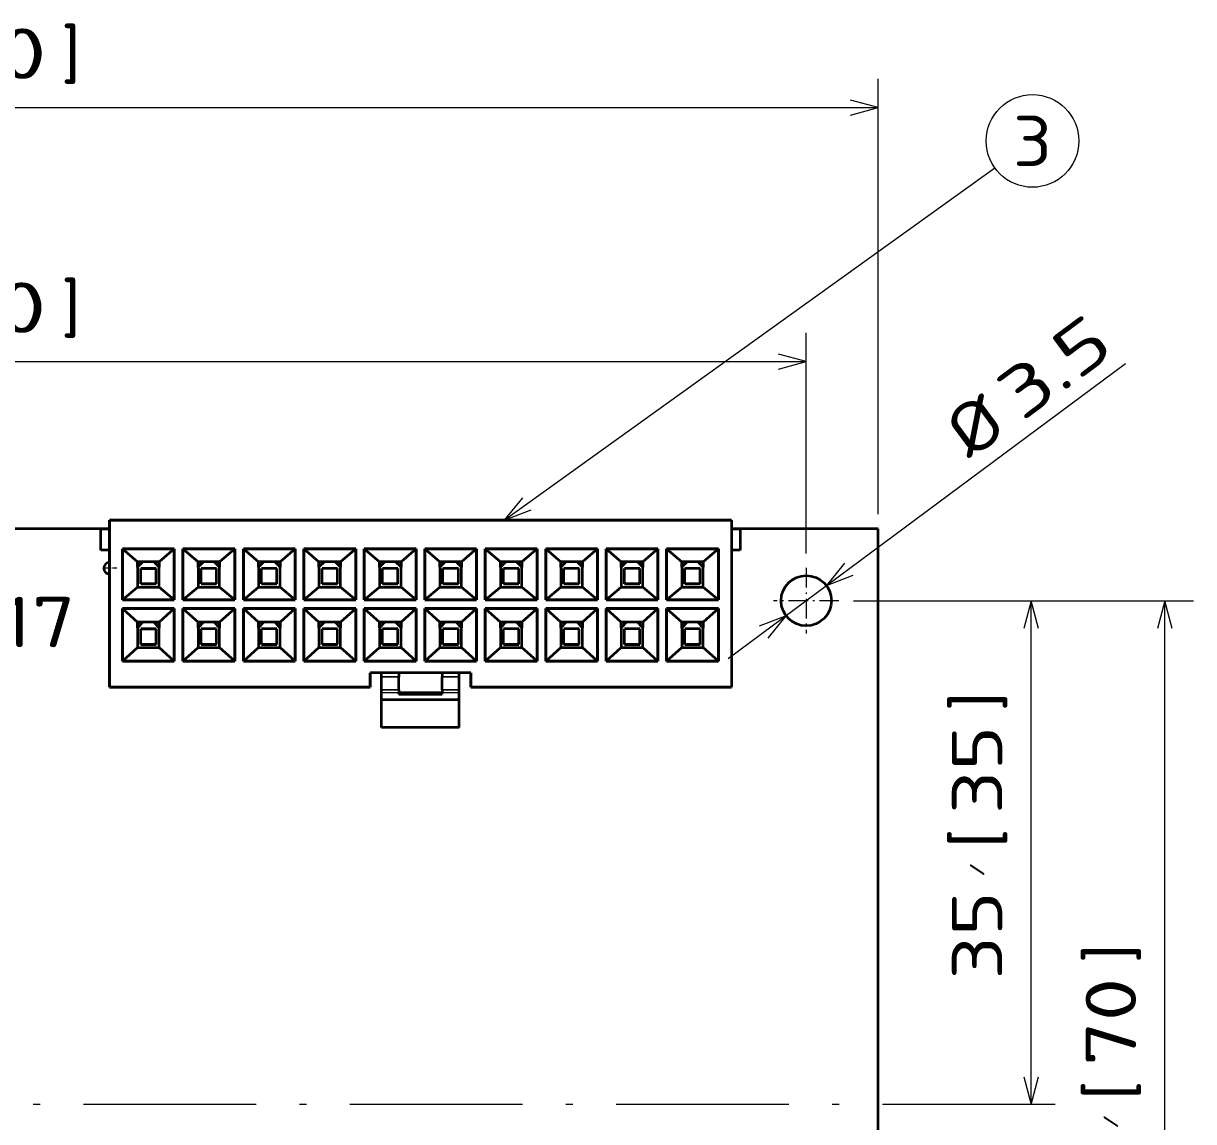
# Model space of a CAD drawing. Extents: x 23 to 417, y 3 to 294.
# Drawn here: x 220.9 to 302.2, y 147 to 223.3 of the extents above; entities that cross this region are included whole.
import ezdxf
from ezdxf.enums import TextEntityAlignment as Align

# ---------------------------------------------------------------- set-up
doc = ezdxf.new("R2010")
doc.units = 0
doc.linetypes.add('DASHDOT', pattern=[18.5, 12, -3, 0.5, -3])
doc.layers.get('0').update_dxf_attribs({"lineweight": 13})
doc.styles.get("Standard").update_dxf_attribs({"font": 'isocp.shx'})
doc.dimstyles.get("Standard").update_dxf_attribs({"dimtxt": 2.5, "dimasz": 2.5, "dimexe": 1.25, "dimexo": 0.625, "dimtad": 1, "dimtxsty": 'Standard', "dimcen": 2.5, "dimadec": 0, "dimazin": 0, "dimtfac": 1, "dimtmove": 0, "dimatfit": 0, "dimfxl": 0, "dimarcsym": 0})

# ---------------------------------------------------------------- blocks, each defined once
blk = doc.blocks.new('*D73')
at = {"color": 7, "lineweight": 13, "ltscale": 0.383256, "transparency": 16777216}
for p, q in [((145.245, 186.475), (145.245, 201.805)), ((275.245, 186.475), (275.245, 201.805))]:
    blk.add_line(p, q, dxfattribs=at)
at = {"color": 7, "lineweight": 13, "transparency": 16777216}
blk.add_line((145.245, 199.805), (275.245, 199.805), dxfattribs=at)
for points in [[(147.177, 200.323), (145.245, 199.805), (147.177, 199.288)], [(273.313, 199.288), (275.245, 199.805), (273.313, 200.323)]]:
    blk.add_lwpolyline(points, dxfattribs=at)
for s, height, width, p, p2 in [('130', 3.5, 1.559774, (198.008, 201.805), (207.566, 201.805)), ('[', 3.5, 1.552523, (210.566, 201.805), (211.924, 201.805)), ('130', 3.5, 1.559774, (212.924, 201.805), (222.482, 201.805)), (']', 3.5, 1.552525, (223.482, 201.805), (224.841, 201.805)), ('/', 1, 1.818182, (208.566, 203.055), (209.566, 203.055))]:
    blk.add_text(s, height=height, dxfattribs=dict(at, width=width)).set_placement(p, p2, align=Align.FIT)
blk = doc.blocks.new('*D74')
at = {"color": 7, "lineweight": 13, "transparency": 16777216}
for p, q in [((140.245, 189.2), (140.245, 219.445)), ((280.245, 189.2), (280.245, 219.445)), ((140.245, 217.445), (280.245, 217.445))]:
    blk.add_line(p, q, dxfattribs=at)
for points in [[(142.177, 217.963), (140.245, 217.445), (142.177, 216.928)], [(278.313, 216.928), (280.245, 217.445), (278.313, 217.963)]]:
    blk.add_lwpolyline(points, dxfattribs=at)
for s, height, width, p, p2 in [('140', 3.5, 1.475497, (198.008, 219.445), (207.566, 219.445)), ('[', 3.5, 1.552523, (210.566, 219.445), (211.924, 219.445)), ('140', 3.5, 1.475497, (212.924, 219.445), (222.482, 219.445)), (']', 3.5, 1.552525, (223.482, 219.445), (224.841, 219.445)), ('/', 1, 1.818182, (208.566, 220.695), (209.566, 220.695))]:
    blk.add_text(s, height=height, dxfattribs=dict(at, width=width)).set_placement(p, p2, align=Align.FIT)
blk = doc.blocks.new('*D76')
at = {"color": 7, "lineweight": 13, "transparency": 16777216}
for p, q in [((278.52, 183.2), (302.153, 183.2)), ((300.153, 113.2), (300.153, 183.2)), ((278.52, 113.2), (302.153, 113.2))]:
    blk.add_line(p, q, dxfattribs=at)
for points in [[(300.67, 181.268), (300.153, 183.2), (299.635, 181.268)], [(299.635, 115.132), (300.153, 113.2), (300.67, 115.132)]]:
    blk.add_lwpolyline(points, dxfattribs=at)
for s, height, width, p, p2 in [(']', 3.5, 1.552525, (298.153, 158.018), (298.153, 159.376)), ('70', 3.5, 1.402228, (298.153, 150.879), (298.153, 157.018)), ('[', 3.5, 1.552525, (298.153, 148.521), (298.153, 149.879)), ('/', 1, 1.818182, (296.903, 146.521), (296.903, 147.521)), ('70', 3.5, 1.402228, (298.153, 139.382), (298.153, 145.521))]:
    blk.add_text(s, height=height, rotation=90, dxfattribs=dict(at, width=width)).set_placement(p, p2, align=Align.FIT)
blk = doc.blocks.new('*D79')
at = {"color": 7, "lineweight": 13, "ltscale": 0.358662, "transparency": 16777216}
blk.add_line((278.52, 183.2), (292.866, 183.2), dxfattribs=at)
at = {"color": 7, "lineweight": 13, "transparency": 16777216}
blk.add_line((290.866, 148.2), (290.866, 183.2), dxfattribs=at)
for points in [[(291.384, 181.268), (290.866, 183.2), (290.349, 181.268)], [(290.349, 150.132), (290.866, 148.2), (291.384, 150.132)]]:
    blk.add_lwpolyline(points, dxfattribs=at)
for s, height, width, p, p2 in [(']', 3.5, 1.552525, (288.866, 175.518), (288.866, 176.876)), ('35', 3.5, 1.358107, (288.866, 168.379), (288.866, 174.518)), ('[', 3.5, 1.552525, (288.866, 166.021), (288.866, 167.379)), ('/', 1, 1.818182, (287.616, 164.021), (287.616, 165.021)), ('35', 3.5, 1.358107, (288.866, 156.882), (288.866, 163.021))]:
    blk.add_text(s, height=height, rotation=90, dxfattribs=dict(at, width=width)).set_placement(p, p2, align=Align.FIT)
blk = doc.blocks.new('*D83')
at = {"color": 7, "lineweight": 13, "transparency": 16777216}
blk.add_line((269.827, 179.174), (297.417, 199.678), dxfattribs=at)
for points in [[(277.891, 185.812), (276.65, 184.244), (278.509, 184.981)], [(272.599, 180.588), (273.84, 182.156), (271.981, 181.419)]]:
    blk.add_lwpolyline(points, dxfattribs=at)
for s, rotation, width, p, p2 in [('3.5', 36.61983, 1.471652, (290.241, 195.591), (296.82, 200.481)), ('%%c', 36.61971, 1.333333, (286.629, 192.907), (289.438, 194.995))]:
    blk.add_text(s, height=3.5, rotation=rotation, dxfattribs=dict(at, width=width)).set_placement(p, p2, align=Align.FIT)
blk = doc.blocks.new('BLOCK77')
at = {"color": 7, "linetype": 'DASHDOT', "lineweight": 13, "ltscale": 0.11375}
for p, q in [((77.5, 77.128), (77.5, 72.578)), ((79.775, 74.853), (75.225, 74.853))]:
    blk.add_line(p, q, dxfattribs=at)
blk = doc.blocks.new('BLOCK78')
at = {"color": 7, "linetype": 'DASHDOT', "lineweight": 13, "ltscale": 0.026}
for p, q in [((29.1, 77.623), (29.1, 76.583)), ((29.62, 77.103), (28.58, 77.103))]:
    blk.add_line(p, q, dxfattribs=at)
blk = doc.blocks.new('BLOCK82')
at = {"color": 7, "lineweight": 13}
blk.add_line((56.516, 80.453), (90.603, 104.909), dxfattribs=at)
blk.add_lwpolyline([(57.784, 82), (56.516, 80.453), (58.388, 81.159)], dxfattribs=at)
blk.add_circle((93.216, 106.784), 3.216, dxfattribs=at)
blk.add_text('3', height=3.5, dxfattribs=at).set_placement((91.856, 105.034), (94.576, 105.034), align=Align.FIT)
blk = doc.blocks.new('BLOCK86')
at = {"color": 7, "lineweight": 35}
for p, q in [((29.1, 79.853), (-57.5, 79.853)), ((29.1, 80.453), (72.3, 80.453)), ((72.3, 80.453), (29.1, 80.453)), ((82.5, -0.147), (82.5, 79.853))]:
    blk.add_line(p, q, dxfattribs=at)
at = {"color": 7, "lineweight": 35, "ltscale": 0.015}
for p, q in [((28.5, 79.853), (29.1, 79.853)), ((28.5, 79.853), (29.1, 79.853)), ((72.3, 79.853), (72.9, 79.853)), ((72.3, 79.853), (72.9, 79.853)), ((29.1, 78.353), (28.5, 78.353)), ((29.1, 78.353), (28.5, 78.353)), ((72.9, 78.353), (72.3, 78.353)), ((72.9, 78.353), (72.3, 78.353))]:
    blk.add_line(p, q, dxfattribs=at)
at = {"color": 7, "lineweight": 35, "ltscale": 0.0375}
for p, q in [((28.5, 78.353), (28.5, 79.853)), ((28.5, 78.353), (28.5, 79.853)), ((72.9, 79.853), (72.9, 78.353)), ((72.9, 79.853), (72.9, 78.353)), ((31.05, 75.803), (32.55, 75.803)), ((31.05, 75.803), (32.55, 75.803)), ((35.25, 75.803), (36.75, 75.803)), ((35.25, 75.803), (36.75, 75.803)), ((39.45, 75.803), (40.95, 75.803)), ((39.45, 75.803), (40.95, 75.803)), ((43.65, 75.803), (45.15, 75.803)), ((43.65, 75.803), (45.15, 75.803)), ((47.85, 75.803), (49.35, 75.803)), ((47.85, 75.803), (49.35, 75.803)), ((52.05, 75.803), (53.55, 75.803)), ((52.05, 75.803), (53.55, 75.803)), ((56.25, 75.803), (57.75, 75.803)), ((56.25, 75.803), (57.75, 75.803)), ((60.45, 75.803), (61.95, 75.803)), ((60.45, 75.803), (61.95, 75.803)), ((64.65, 75.803), (66.15, 75.803)), ((64.65, 75.803), (66.15, 75.803)), ((68.85, 75.803), (70.35, 75.803)), ((68.85, 75.803), (70.35, 75.803)), ((31.05, 71.603), (32.55, 71.603)), ((31.05, 71.603), (32.55, 71.603)), ((35.25, 71.603), (36.75, 71.603)), ((35.25, 71.603), (36.75, 71.603)), ((39.45, 71.603), (40.95, 71.603)), ((39.45, 71.603), (40.95, 71.603)), ((43.65, 71.603), (45.15, 71.603)), ((43.65, 71.603), (45.15, 71.603)), ((47.85, 71.603), (49.35, 71.603)), ((47.85, 71.603), (49.35, 71.603)), ((52.05, 71.603), (53.55, 71.603)), ((52.05, 71.603), (53.55, 71.603)), ((56.25, 71.603), (57.75, 71.603)), ((56.25, 71.603), (57.75, 71.603)), ((60.45, 71.603), (61.95, 71.603)), ((60.45, 71.603), (61.95, 71.603)), ((64.65, 71.603), (66.15, 71.603)), ((64.65, 71.603), (66.15, 71.603)), ((68.85, 71.603), (70.35, 71.603)), ((68.85, 71.603), (70.35, 71.603))]:
    blk.add_line(p, q, dxfattribs=at)
at = {"color": 7, "lineweight": 35, "ltscale": 0.29}
for p, q in [((29.1, 80.453), (29.1, 68.853)), ((29.1, 68.853), (29.1, 80.453)), ((72.3, 80.453), (72.3, 68.853)), ((72.3, 80.453), (72.3, 68.853))]:
    blk.add_line(p, q, dxfattribs=at)
at = {"color": 7, "lineweight": 35, "ltscale": 0.255}
blk.add_line((82.5, 79.853), (72.3, 79.853), dxfattribs=at)
at = {"color": 7, "lineweight": 35, "ltscale": 0.04875}
for p, q in [((29.1, 77.503), (29.1, 79.453)), ((29.1, 79.453), (29.1, 77.503))]:
    blk.add_line(p, q, dxfattribs=at)
at = {"color": 7, "lineweight": 35, "ltscale": 0.08875}
for p, q in [((30, 78.453), (30, 74.903)), ((30, 74.903), (30, 78.453)), ((33.6, 74.903), (33.6, 78.453)), ((33.6, 78.453), (33.6, 74.903)), ((34.2, 78.453), (34.2, 74.903)), ((34.2, 74.903), (34.2, 78.453)), ((37.8, 74.903), (37.8, 78.453)), ((37.8, 78.453), (37.8, 74.903)), ((38.4, 78.453), (38.4, 74.903)), ((38.4, 74.903), (38.4, 78.453)), ((42, 74.903), (42, 78.453)), ((42, 78.453), (42, 74.903)), ((42.6, 78.453), (42.6, 74.903)), ((42.6, 74.903), (42.6, 78.453)), ((46.2, 74.903), (46.2, 78.453)), ((46.2, 78.453), (46.2, 74.903)), ((46.8, 78.453), (46.8, 74.903)), ((46.8, 74.903), (46.8, 78.453)), ((50.4, 74.903), (50.4, 78.453)), ((50.4, 78.453), (50.4, 74.903)), ((51, 78.453), (51, 74.903)), ((51, 74.903), (51, 78.453)), ((54.6, 74.903), (54.6, 78.453)), ((54.6, 78.453), (54.6, 74.903)), ((55.2, 78.453), (55.2, 74.903)), ((55.2, 74.903), (55.2, 78.453)), ((58.8, 74.903), (58.8, 78.453)), ((58.8, 78.453), (58.8, 74.903)), ((59.4, 78.453), (59.4, 74.903)), ((59.4, 74.903), (59.4, 78.453)), ((63, 74.903), (63, 78.453)), ((63, 78.453), (63, 74.903)), ((63.6, 78.453), (63.6, 74.903)), ((63.6, 74.903), (63.6, 78.453)), ((67.2, 74.903), (67.2, 78.453)), ((67.2, 78.453), (67.2, 74.903)), ((67.8, 78.453), (67.8, 74.903)), ((67.8, 74.903), (67.8, 78.453)), ((71.4, 74.903), (71.4, 78.453)), ((71.4, 78.453), (71.4, 74.903))]:
    blk.add_line(p, q, dxfattribs=at)
at = {"color": 7, "lineweight": 35, "ltscale": 0.09}
for p, q in [((33.6, 78.453), (30, 78.453)), ((30, 78.453), (33.6, 78.453)), ((37.8, 78.453), (34.2, 78.453)), ((34.2, 78.453), (37.8, 78.453)), ((42, 78.453), (38.4, 78.453)), ((38.4, 78.453), (42, 78.453)), ((46.2, 78.453), (42.6, 78.453)), ((42.6, 78.453), (46.2, 78.453)), ((50.4, 78.453), (46.8, 78.453)), ((46.8, 78.453), (50.4, 78.453)), ((54.6, 78.453), (51, 78.453)), ((51, 78.453), (54.6, 78.453)), ((58.8, 78.453), (55.2, 78.453)), ((55.2, 78.453), (58.8, 78.453)), ((63, 78.453), (59.4, 78.453)), ((59.4, 78.453), (63, 78.453)), ((67.2, 78.453), (63.6, 78.453)), ((63.6, 78.453), (67.2, 78.453)), ((71.4, 78.453), (67.8, 78.453)), ((67.8, 78.453), (71.4, 78.453)), ((30, 74.903), (33.6, 74.903)), ((33.6, 74.903), (30, 74.903)), ((34.2, 74.903), (37.8, 74.903)), ((37.8, 74.903), (34.2, 74.903)), ((38.4, 74.903), (42, 74.903)), ((42, 74.903), (38.4, 74.903)), ((42.6, 74.903), (46.2, 74.903)), ((46.2, 74.903), (42.6, 74.903)), ((46.8, 74.903), (50.4, 74.903)), ((50.4, 74.903), (46.8, 74.903)), ((51, 74.903), (54.6, 74.903)), ((54.6, 74.903), (51, 74.903)), ((55.2, 74.903), (58.8, 74.903)), ((58.8, 74.903), (55.2, 74.903)), ((59.4, 74.903), (63, 74.903)), ((63, 74.903), (59.4, 74.903)), ((63.6, 74.903), (67.2, 74.903)), ((67.2, 74.903), (63.6, 74.903)), ((67.8, 74.903), (71.4, 74.903)), ((71.4, 74.903), (67.8, 74.903)), ((33.6, 74.303), (30, 74.303)), ((30, 74.303), (33.6, 74.303)), ((37.8, 74.303), (34.2, 74.303)), ((34.2, 74.303), (37.8, 74.303)), ((42, 74.303), (38.4, 74.303)), ((38.4, 74.303), (42, 74.303)), ((46.2, 74.303), (42.6, 74.303)), ((42.6, 74.303), (46.2, 74.303)), ((50.4, 74.303), (46.8, 74.303)), ((46.8, 74.303), (50.4, 74.303)), ((54.6, 74.303), (51, 74.303)), ((51, 74.303), (54.6, 74.303)), ((58.8, 74.303), (55.2, 74.303)), ((55.2, 74.303), (58.8, 74.303)), ((63, 74.303), (59.4, 74.303)), ((59.4, 74.303), (63, 74.303)), ((67.2, 74.303), (63.6, 74.303)), ((63.6, 74.303), (67.2, 74.303)), ((71.4, 74.303), (67.8, 74.303)), ((67.8, 74.303), (71.4, 74.303)), ((30, 70.653), (33.6, 70.653)), ((33.6, 70.653), (30, 70.653)), ((34.2, 70.653), (37.8, 70.653)), ((37.8, 70.653), (34.2, 70.653)), ((38.4, 70.653), (42, 70.653)), ((42, 70.653), (38.4, 70.653)), ((42.6, 70.653), (46.2, 70.653)), ((46.2, 70.653), (42.6, 70.653)), ((46.8, 70.653), (50.4, 70.653)), ((50.4, 70.653), (46.8, 70.653)), ((51, 70.653), (54.6, 70.653)), ((54.6, 70.653), (51, 70.653)), ((55.2, 70.653), (58.8, 70.653)), ((58.8, 70.653), (55.2, 70.653)), ((59.4, 70.653), (63, 70.653)), ((63, 70.653), (59.4, 70.653)), ((63.6, 70.653), (67.2, 70.653)), ((67.2, 70.653), (63.6, 70.653)), ((67.8, 70.653), (71.4, 70.653)), ((71.4, 70.653), (67.8, 70.653))]:
    blk.add_line(p, q, dxfattribs=at)
at = {"color": 7, "lineweight": 35, "ltscale": 0.034573}
for p, q in [((30, 78.453), (31.05, 77.553)), ((30, 78.453), (31.05, 77.553)), ((33.6, 78.453), (32.55, 77.553)), ((33.6, 78.453), (32.55, 77.553)), ((34.2, 78.453), (35.25, 77.553)), ((34.2, 78.453), (35.25, 77.553)), ((37.8, 78.453), (36.75, 77.553)), ((37.8, 78.453), (36.75, 77.553)), ((38.4, 78.453), (39.45, 77.553)), ((38.4, 78.453), (39.45, 77.553)), ((42, 78.453), (40.95, 77.553)), ((42, 78.453), (40.95, 77.553)), ((42.6, 78.453), (43.65, 77.553)), ((42.6, 78.453), (43.65, 77.553)), ((46.2, 78.453), (45.15, 77.553)), ((46.2, 78.453), (45.15, 77.553)), ((46.8, 78.453), (47.85, 77.553)), ((46.8, 78.453), (47.85, 77.553)), ((50.4, 78.453), (49.35, 77.553)), ((50.4, 78.453), (49.35, 77.553)), ((51, 78.453), (52.05, 77.553)), ((51, 78.453), (52.05, 77.553)), ((54.6, 78.453), (53.55, 77.553)), ((54.6, 78.453), (53.55, 77.553)), ((55.2, 78.453), (56.25, 77.553)), ((55.2, 78.453), (56.25, 77.553)), ((58.8, 78.453), (57.75, 77.553)), ((58.8, 78.453), (57.75, 77.553)), ((59.4, 78.453), (60.45, 77.553)), ((59.4, 78.453), (60.45, 77.553)), ((63, 78.453), (61.95, 77.553)), ((63, 78.453), (61.95, 77.553)), ((63.6, 78.453), (64.65, 77.553)), ((63.6, 78.453), (64.65, 77.553)), ((67.2, 78.453), (66.15, 77.553)), ((67.2, 78.453), (66.15, 77.553)), ((67.8, 78.453), (68.85, 77.553)), ((67.8, 78.453), (68.85, 77.553)), ((71.4, 78.453), (70.35, 77.553)), ((71.4, 78.453), (70.35, 77.553)), ((30, 74.903), (31.05, 75.803)), ((30, 74.903), (31.05, 75.803)), ((33.6, 74.903), (32.55, 75.803)), ((33.6, 74.903), (32.55, 75.803)), ((34.2, 74.903), (35.25, 75.803)), ((34.2, 74.903), (35.25, 75.803)), ((37.8, 74.903), (36.75, 75.803)), ((37.8, 74.903), (36.75, 75.803)), ((38.4, 74.903), (39.45, 75.803)), ((38.4, 74.903), (39.45, 75.803)), ((42, 74.903), (40.95, 75.803)), ((42, 74.903), (40.95, 75.803)), ((42.6, 74.903), (43.65, 75.803)), ((42.6, 74.903), (43.65, 75.803)), ((46.2, 74.903), (45.15, 75.803)), ((46.2, 74.903), (45.15, 75.803)), ((46.8, 74.903), (47.85, 75.803)), ((46.8, 74.903), (47.85, 75.803)), ((50.4, 74.903), (49.35, 75.803)), ((50.4, 74.903), (49.35, 75.803)), ((51, 74.903), (52.05, 75.803)), ((51, 74.903), (52.05, 75.803)), ((54.6, 74.903), (53.55, 75.803)), ((54.6, 74.903), (53.55, 75.803)), ((55.2, 74.903), (56.25, 75.803)), ((55.2, 74.903), (56.25, 75.803)), ((58.8, 74.903), (57.75, 75.803)), ((58.8, 74.903), (57.75, 75.803)), ((59.4, 74.903), (60.45, 75.803)), ((59.4, 74.903), (60.45, 75.803)), ((63, 74.903), (61.95, 75.803)), ((63, 74.903), (61.95, 75.803)), ((63.6, 74.903), (64.65, 75.803)), ((63.6, 74.903), (64.65, 75.803)), ((67.2, 74.903), (66.15, 75.803)), ((67.2, 74.903), (66.15, 75.803)), ((67.8, 74.903), (68.85, 75.803)), ((67.8, 74.903), (68.85, 75.803)), ((71.4, 74.903), (70.35, 75.803)), ((71.4, 74.903), (70.35, 75.803))]:
    blk.add_line(p, q, dxfattribs=at)
at = {"color": 7, "lineweight": 35, "ltscale": 0.009375}
for p, q in [((31.05, 77.553), (31.05, 77.178)), ((31.425, 77.553), (31.05, 77.553)), ((31.05, 77.178), (31.05, 77.553)), ((31.05, 77.553), (31.425, 77.553)), ((32.55, 77.553), (32.175, 77.553)), ((32.175, 77.553), (32.55, 77.553)), ((32.55, 77.178), (32.55, 77.553)), ((32.55, 77.553), (32.55, 77.178)), ((35.25, 77.553), (35.25, 77.178)), ((35.625, 77.553), (35.25, 77.553)), ((35.25, 77.178), (35.25, 77.553)), ((35.25, 77.553), (35.625, 77.553)), ((36.75, 77.553), (36.375, 77.553)), ((36.375, 77.553), (36.75, 77.553)), ((36.75, 77.178), (36.75, 77.553)), ((36.75, 77.553), (36.75, 77.178)), ((39.45, 77.553), (39.45, 77.178)), ((39.825, 77.553), (39.45, 77.553)), ((39.45, 77.178), (39.45, 77.553)), ((39.45, 77.553), (39.825, 77.553)), ((40.95, 77.553), (40.575, 77.553)), ((40.575, 77.553), (40.95, 77.553)), ((40.95, 77.178), (40.95, 77.553)), ((40.95, 77.553), (40.95, 77.178)), ((43.65, 77.553), (43.65, 77.178)), ((44.025, 77.553), (43.65, 77.553)), ((43.65, 77.178), (43.65, 77.553)), ((43.65, 77.553), (44.025, 77.553)), ((45.15, 77.553), (44.775, 77.553)), ((44.775, 77.553), (45.15, 77.553)), ((45.15, 77.178), (45.15, 77.553)), ((45.15, 77.553), (45.15, 77.178)), ((47.85, 77.553), (47.85, 77.178)), ((48.225, 77.553), (47.85, 77.553)), ((47.85, 77.178), (47.85, 77.553)), ((47.85, 77.553), (48.225, 77.553)), ((49.35, 77.553), (48.975, 77.553)), ((48.975, 77.553), (49.35, 77.553)), ((49.35, 77.178), (49.35, 77.553)), ((49.35, 77.553), (49.35, 77.178)), ((52.05, 77.553), (52.05, 77.178)), ((52.425, 77.553), (52.05, 77.553)), ((52.05, 77.178), (52.05, 77.553)), ((52.05, 77.553), (52.425, 77.553)), ((53.55, 77.553), (53.175, 77.553)), ((53.175, 77.553), (53.55, 77.553)), ((53.55, 77.178), (53.55, 77.553)), ((53.55, 77.553), (53.55, 77.178)), ((56.25, 77.553), (56.25, 77.178)), ((56.625, 77.553), (56.25, 77.553)), ((56.25, 77.178), (56.25, 77.553)), ((56.25, 77.553), (56.625, 77.553)), ((57.75, 77.553), (57.375, 77.553)), ((57.375, 77.553), (57.75, 77.553)), ((57.75, 77.178), (57.75, 77.553)), ((57.75, 77.553), (57.75, 77.178)), ((60.45, 77.553), (60.45, 77.178)), ((60.825, 77.553), (60.45, 77.553)), ((60.45, 77.178), (60.45, 77.553)), ((60.45, 77.553), (60.825, 77.553)), ((61.95, 77.553), (61.575, 77.553)), ((61.575, 77.553), (61.95, 77.553)), ((61.95, 77.178), (61.95, 77.553)), ((61.95, 77.553), (61.95, 77.178)), ((64.65, 77.553), (64.65, 77.178)), ((65.025, 77.553), (64.65, 77.553)), ((64.65, 77.178), (64.65, 77.553)), ((64.65, 77.553), (65.025, 77.553)), ((66.15, 77.553), (65.775, 77.553)), ((65.775, 77.553), (66.15, 77.553)), ((66.15, 77.178), (66.15, 77.553)), ((66.15, 77.553), (66.15, 77.178)), ((68.85, 77.553), (68.85, 77.178)), ((69.225, 77.553), (68.85, 77.553)), ((68.85, 77.178), (68.85, 77.553)), ((68.85, 77.553), (69.225, 77.553)), ((70.35, 77.553), (69.975, 77.553)), ((69.975, 77.553), (70.35, 77.553)), ((70.35, 77.178), (70.35, 77.553)), ((70.35, 77.553), (70.35, 77.178)), ((31.05, 73.353), (31.05, 72.978)), ((31.425, 73.353), (31.05, 73.353)), ((31.05, 72.978), (31.05, 73.353)), ((31.05, 73.353), (31.425, 73.353)), ((32.55, 73.353), (32.175, 73.353)), ((32.175, 73.353), (32.55, 73.353)), ((32.55, 72.978), (32.55, 73.353)), ((32.55, 73.353), (32.55, 72.978)), ((35.25, 73.353), (35.25, 72.978)), ((35.625, 73.353), (35.25, 73.353)), ((35.25, 72.978), (35.25, 73.353)), ((35.25, 73.353), (35.625, 73.353)), ((36.75, 73.353), (36.375, 73.353)), ((36.375, 73.353), (36.75, 73.353)), ((36.75, 72.978), (36.75, 73.353)), ((36.75, 73.353), (36.75, 72.978)), ((39.45, 73.353), (39.45, 72.978)), ((39.825, 73.353), (39.45, 73.353)), ((39.45, 72.978), (39.45, 73.353)), ((39.45, 73.353), (39.825, 73.353)), ((40.95, 73.353), (40.575, 73.353)), ((40.575, 73.353), (40.95, 73.353)), ((40.95, 72.978), (40.95, 73.353)), ((40.95, 73.353), (40.95, 72.978)), ((43.65, 73.353), (43.65, 72.978)), ((44.025, 73.353), (43.65, 73.353)), ((43.65, 72.978), (43.65, 73.353)), ((43.65, 73.353), (44.025, 73.353)), ((45.15, 73.353), (44.775, 73.353)), ((44.775, 73.353), (45.15, 73.353)), ((45.15, 72.978), (45.15, 73.353)), ((45.15, 73.353), (45.15, 72.978)), ((47.85, 73.353), (47.85, 72.978)), ((48.225, 73.353), (47.85, 73.353)), ((47.85, 72.978), (47.85, 73.353)), ((47.85, 73.353), (48.225, 73.353)), ((49.35, 73.353), (48.975, 73.353)), ((48.975, 73.353), (49.35, 73.353)), ((49.35, 72.978), (49.35, 73.353)), ((49.35, 73.353), (49.35, 72.978)), ((52.05, 73.353), (52.05, 72.978)), ((52.425, 73.353), (52.05, 73.353)), ((52.05, 72.978), (52.05, 73.353)), ((52.05, 73.353), (52.425, 73.353)), ((53.55, 73.353), (53.175, 73.353)), ((53.175, 73.353), (53.55, 73.353)), ((53.55, 72.978), (53.55, 73.353)), ((53.55, 73.353), (53.55, 72.978)), ((56.25, 73.353), (56.25, 72.978)), ((56.625, 73.353), (56.25, 73.353)), ((56.25, 72.978), (56.25, 73.353)), ((56.25, 73.353), (56.625, 73.353)), ((57.75, 73.353), (57.375, 73.353)), ((57.375, 73.353), (57.75, 73.353)), ((57.75, 72.978), (57.75, 73.353)), ((57.75, 73.353), (57.75, 72.978)), ((60.45, 73.353), (60.45, 72.978)), ((60.825, 73.353), (60.45, 73.353)), ((60.45, 72.978), (60.45, 73.353)), ((60.45, 73.353), (60.825, 73.353)), ((61.95, 73.353), (61.575, 73.353)), ((61.575, 73.353), (61.95, 73.353)), ((61.95, 72.978), (61.95, 73.353)), ((61.95, 73.353), (61.95, 72.978)), ((64.65, 73.353), (64.65, 72.978)), ((65.025, 73.353), (64.65, 73.353)), ((64.65, 72.978), (64.65, 73.353)), ((64.65, 73.353), (65.025, 73.353)), ((66.15, 73.353), (65.775, 73.353)), ((65.775, 73.353), (66.15, 73.353)), ((66.15, 72.978), (66.15, 73.353)), ((66.15, 73.353), (66.15, 72.978)), ((68.85, 73.353), (68.85, 72.978)), ((69.225, 73.353), (68.85, 73.353)), ((68.85, 72.978), (68.85, 73.353)), ((68.85, 73.353), (69.225, 73.353)), ((70.35, 73.353), (69.975, 73.353)), ((69.975, 73.353), (70.35, 73.353)), ((70.35, 72.978), (70.35, 73.353)), ((70.35, 73.353), (70.35, 72.978))]:
    blk.add_line(p, q, dxfattribs=at)
at = {"color": 7, "lineweight": 35, "ltscale": 0.013258}
for p, q in [((31.425, 77.553), (31.05, 77.178)), ((31.425, 77.553), (31.05, 77.178)), ((32.55, 77.178), (32.175, 77.553)), ((32.55, 77.178), (32.175, 77.553)), ((35.625, 77.553), (35.25, 77.178)), ((35.625, 77.553), (35.25, 77.178)), ((36.75, 77.178), (36.375, 77.553)), ((36.75, 77.178), (36.375, 77.553)), ((39.825, 77.553), (39.45, 77.178)), ((39.825, 77.553), (39.45, 77.178)), ((40.95, 77.178), (40.575, 77.553)), ((40.95, 77.178), (40.575, 77.553)), ((44.025, 77.553), (43.65, 77.178)), ((44.025, 77.553), (43.65, 77.178)), ((45.15, 77.178), (44.775, 77.553)), ((45.15, 77.178), (44.775, 77.553)), ((48.225, 77.553), (47.85, 77.178)), ((48.225, 77.553), (47.85, 77.178)), ((49.35, 77.178), (48.975, 77.553)), ((49.35, 77.178), (48.975, 77.553)), ((52.425, 77.553), (52.05, 77.178)), ((52.425, 77.553), (52.05, 77.178)), ((53.55, 77.178), (53.175, 77.553)), ((53.55, 77.178), (53.175, 77.553)), ((56.625, 77.553), (56.25, 77.178)), ((56.625, 77.553), (56.25, 77.178)), ((57.75, 77.178), (57.375, 77.553)), ((57.75, 77.178), (57.375, 77.553)), ((60.825, 77.553), (60.45, 77.178)), ((60.825, 77.553), (60.45, 77.178)), ((61.95, 77.178), (61.575, 77.553)), ((61.95, 77.178), (61.575, 77.553)), ((65.025, 77.553), (64.65, 77.178)), ((65.025, 77.553), (64.65, 77.178)), ((66.15, 77.178), (65.775, 77.553)), ((66.15, 77.178), (65.775, 77.553)), ((69.225, 77.553), (68.85, 77.178)), ((69.225, 77.553), (68.85, 77.178)), ((70.35, 77.178), (69.975, 77.553)), ((70.35, 77.178), (69.975, 77.553)), ((31.425, 73.353), (31.05, 72.978)), ((31.425, 73.353), (31.05, 72.978)), ((32.55, 72.978), (32.175, 73.353)), ((32.55, 72.978), (32.175, 73.353)), ((35.625, 73.353), (35.25, 72.978)), ((35.625, 73.353), (35.25, 72.978)), ((36.75, 72.978), (36.375, 73.353)), ((36.75, 72.978), (36.375, 73.353)), ((39.825, 73.353), (39.45, 72.978)), ((39.825, 73.353), (39.45, 72.978)), ((40.95, 72.978), (40.575, 73.353)), ((40.95, 72.978), (40.575, 73.353)), ((44.025, 73.353), (43.65, 72.978)), ((44.025, 73.353), (43.65, 72.978)), ((45.15, 72.978), (44.775, 73.353)), ((45.15, 72.978), (44.775, 73.353)), ((48.225, 73.353), (47.85, 72.978)), ((48.225, 73.353), (47.85, 72.978)), ((49.35, 72.978), (48.975, 73.353)), ((49.35, 72.978), (48.975, 73.353)), ((52.425, 73.353), (52.05, 72.978)), ((52.425, 73.353), (52.05, 72.978)), ((53.55, 72.978), (53.175, 73.353)), ((53.55, 72.978), (53.175, 73.353)), ((56.625, 73.353), (56.25, 72.978)), ((56.625, 73.353), (56.25, 72.978)), ((57.75, 72.978), (57.375, 73.353)), ((57.75, 72.978), (57.375, 73.353)), ((60.825, 73.353), (60.45, 72.978)), ((60.825, 73.353), (60.45, 72.978)), ((61.95, 72.978), (61.575, 73.353)), ((61.95, 72.978), (61.575, 73.353)), ((65.025, 73.353), (64.65, 72.978)), ((65.025, 73.353), (64.65, 72.978)), ((66.15, 72.978), (65.775, 73.353)), ((66.15, 72.978), (65.775, 73.353)), ((69.225, 73.353), (68.85, 72.978)), ((69.225, 73.353), (68.85, 72.978)), ((70.35, 72.978), (69.975, 73.353)), ((70.35, 72.978), (69.975, 73.353))]:
    blk.add_line(p, q, dxfattribs=at)
at = {"color": 7, "lineweight": 35, "ltscale": 0.01875}
for p, q in [((32.175, 77.553), (31.425, 77.553)), ((32.175, 77.553), (31.425, 77.553)), ((36.375, 77.553), (35.625, 77.553)), ((36.375, 77.553), (35.625, 77.553)), ((40.575, 77.553), (39.825, 77.553)), ((40.575, 77.553), (39.825, 77.553)), ((44.775, 77.553), (44.025, 77.553)), ((44.775, 77.553), (44.025, 77.553)), ((48.975, 77.553), (48.225, 77.553)), ((48.975, 77.553), (48.225, 77.553)), ((53.175, 77.553), (52.425, 77.553)), ((53.175, 77.553), (52.425, 77.553)), ((57.375, 77.553), (56.625, 77.553)), ((57.375, 77.553), (56.625, 77.553)), ((61.575, 77.553), (60.825, 77.553)), ((61.575, 77.553), (60.825, 77.553)), ((65.775, 77.553), (65.025, 77.553)), ((65.775, 77.553), (65.025, 77.553)), ((69.975, 77.553), (69.225, 77.553)), ((69.975, 77.553), (69.225, 77.553)), ((32.175, 73.353), (31.425, 73.353)), ((32.175, 73.353), (31.425, 73.353)), ((36.375, 73.353), (35.625, 73.353)), ((36.375, 73.353), (35.625, 73.353)), ((40.575, 73.353), (39.825, 73.353)), ((40.575, 73.353), (39.825, 73.353)), ((44.775, 73.353), (44.025, 73.353)), ((44.775, 73.353), (44.025, 73.353)), ((48.975, 73.353), (48.225, 73.353)), ((48.975, 73.353), (48.225, 73.353)), ((53.175, 73.353), (52.425, 73.353)), ((53.175, 73.353), (52.425, 73.353)), ((57.375, 73.353), (56.625, 73.353)), ((57.375, 73.353), (56.625, 73.353)), ((61.575, 73.353), (60.825, 73.353)), ((61.575, 73.353), (60.825, 73.353)), ((65.775, 73.353), (65.025, 73.353)), ((65.775, 73.353), (65.025, 73.353)), ((69.975, 73.353), (69.225, 73.353)), ((69.975, 73.353), (69.225, 73.353))]:
    blk.add_line(p, q, dxfattribs=at)
at = {"color": 7, "lineweight": 35, "ltscale": 0.17125}
for p, q in [((29.1, 69.853), (29.1, 76.703)), ((29.1, 76.703), (29.1, 69.853))]:
    blk.add_line(p, q, dxfattribs=at)
at = {"color": 7, "lineweight": 35, "ltscale": 0.034375}
for p, q in [((31.05, 77.178), (31.05, 75.803)), ((31.05, 77.178), (31.05, 75.803)), ((32.55, 75.803), (32.55, 77.178)), ((32.55, 75.803), (32.55, 77.178)), ((35.25, 77.178), (35.25, 75.803)), ((35.25, 77.178), (35.25, 75.803)), ((36.75, 75.803), (36.75, 77.178)), ((36.75, 75.803), (36.75, 77.178)), ((39.45, 77.178), (39.45, 75.803)), ((39.45, 77.178), (39.45, 75.803)), ((40.95, 75.803), (40.95, 77.178)), ((40.95, 75.803), (40.95, 77.178)), ((43.65, 77.178), (43.65, 75.803)), ((43.65, 77.178), (43.65, 75.803)), ((45.15, 75.803), (45.15, 77.178)), ((45.15, 75.803), (45.15, 77.178)), ((47.85, 77.178), (47.85, 75.803)), ((47.85, 77.178), (47.85, 75.803)), ((49.35, 75.803), (49.35, 77.178)), ((49.35, 75.803), (49.35, 77.178)), ((52.05, 77.178), (52.05, 75.803)), ((52.05, 77.178), (52.05, 75.803)), ((53.55, 75.803), (53.55, 77.178)), ((53.55, 75.803), (53.55, 77.178)), ((56.25, 77.178), (56.25, 75.803)), ((56.25, 77.178), (56.25, 75.803)), ((57.75, 75.803), (57.75, 77.178)), ((57.75, 75.803), (57.75, 77.178)), ((60.45, 77.178), (60.45, 75.803)), ((60.45, 77.178), (60.45, 75.803)), ((61.95, 75.803), (61.95, 77.178)), ((61.95, 75.803), (61.95, 77.178)), ((64.65, 77.178), (64.65, 75.803)), ((64.65, 77.178), (64.65, 75.803)), ((66.15, 75.803), (66.15, 77.178)), ((66.15, 75.803), (66.15, 77.178)), ((68.85, 77.178), (68.85, 75.803)), ((68.85, 77.178), (68.85, 75.803)), ((70.35, 75.803), (70.35, 77.178)), ((70.35, 75.803), (70.35, 77.178)), ((31.05, 72.978), (31.05, 71.603)), ((31.05, 72.978), (31.05, 71.603)), ((32.55, 71.603), (32.55, 72.978)), ((32.55, 71.603), (32.55, 72.978)), ((35.25, 72.978), (35.25, 71.603)), ((35.25, 72.978), (35.25, 71.603)), ((36.75, 71.603), (36.75, 72.978)), ((36.75, 71.603), (36.75, 72.978)), ((39.45, 72.978), (39.45, 71.603)), ((39.45, 72.978), (39.45, 71.603)), ((40.95, 71.603), (40.95, 72.978)), ((40.95, 71.603), (40.95, 72.978)), ((43.65, 72.978), (43.65, 71.603)), ((43.65, 72.978), (43.65, 71.603)), ((45.15, 71.603), (45.15, 72.978)), ((45.15, 71.603), (45.15, 72.978)), ((47.85, 72.978), (47.85, 71.603)), ((47.85, 72.978), (47.85, 71.603)), ((49.35, 71.603), (49.35, 72.978)), ((49.35, 71.603), (49.35, 72.978)), ((52.05, 72.978), (52.05, 71.603)), ((52.05, 72.978), (52.05, 71.603)), ((53.55, 71.603), (53.55, 72.978)), ((53.55, 71.603), (53.55, 72.978)), ((56.25, 72.978), (56.25, 71.603)), ((56.25, 72.978), (56.25, 71.603)), ((57.75, 71.603), (57.75, 72.978)), ((57.75, 71.603), (57.75, 72.978)), ((60.45, 72.978), (60.45, 71.603)), ((60.45, 72.978), (60.45, 71.603)), ((61.95, 71.603), (61.95, 72.978)), ((61.95, 71.603), (61.95, 72.978)), ((64.65, 72.978), (64.65, 71.603)), ((64.65, 72.978), (64.65, 71.603)), ((66.15, 71.603), (66.15, 72.978)), ((66.15, 71.603), (66.15, 72.978)), ((68.85, 72.978), (68.85, 71.603)), ((68.85, 72.978), (68.85, 71.603)), ((70.35, 71.603), (70.35, 72.978)), ((70.35, 71.603), (70.35, 72.978))]:
    blk.add_line(p, q, dxfattribs=at)
at = {"color": 7, "lineweight": 35, "ltscale": 0.02675}
for p, q in [((31.265, 77.088), (32.335, 77.088)), ((31.265, 76.018), (31.265, 77.088)), ((32.335, 77.088), (31.265, 77.088)), ((31.265, 76.018), (31.265, 77.088)), ((32.335, 76.018), (32.335, 77.088)), ((32.335, 76.018), (32.335, 77.088)), ((36.535, 77.088), (35.465, 77.088)), ((35.465, 76.018), (35.465, 77.088)), ((36.535, 77.088), (35.465, 77.088)), ((35.465, 76.018), (35.465, 77.088)), ((36.535, 76.018), (36.535, 77.088)), ((36.535, 76.018), (36.535, 77.088)), ((40.735, 77.088), (39.665, 77.088)), ((39.665, 76.018), (39.665, 77.088)), ((40.735, 77.088), (39.665, 77.088)), ((39.665, 76.018), (39.665, 77.088)), ((40.735, 76.018), (40.735, 77.088)), ((40.735, 76.018), (40.735, 77.088)), ((44.935, 77.088), (43.865, 77.088)), ((43.865, 76.018), (43.865, 77.088)), ((44.935, 77.088), (43.865, 77.088)), ((43.865, 76.018), (43.865, 77.088)), ((44.935, 76.018), (44.935, 77.088)), ((44.935, 76.018), (44.935, 77.088)), ((49.135, 77.088), (48.065, 77.088)), ((48.065, 76.018), (48.065, 77.088)), ((49.135, 77.088), (48.065, 77.088)), ((48.065, 76.018), (48.065, 77.088)), ((49.135, 76.018), (49.135, 77.088)), ((49.135, 76.018), (49.135, 77.088)), ((53.335, 77.088), (52.265, 77.088)), ((52.265, 76.018), (52.265, 77.088)), ((53.335, 77.088), (52.265, 77.088)), ((52.265, 76.018), (52.265, 77.088)), ((53.335, 76.018), (53.335, 77.088)), ((53.335, 76.018), (53.335, 77.088)), ((57.535, 77.088), (56.465, 77.088)), ((56.465, 76.018), (56.465, 77.088)), ((57.535, 77.088), (56.465, 77.088)), ((56.465, 76.018), (56.465, 77.088)), ((57.535, 76.018), (57.535, 77.088)), ((57.535, 76.018), (57.535, 77.088)), ((61.735, 77.088), (60.665, 77.088)), ((60.665, 76.018), (60.665, 77.088)), ((61.735, 77.088), (60.665, 77.088)), ((60.665, 76.018), (60.665, 77.088)), ((61.735, 76.018), (61.735, 77.088)), ((61.735, 76.018), (61.735, 77.088)), ((65.935, 77.088), (64.865, 77.088)), ((64.865, 76.018), (64.865, 77.088)), ((65.935, 77.088), (64.865, 77.088)), ((64.865, 76.018), (64.865, 77.088)), ((65.935, 76.018), (65.935, 77.088)), ((65.935, 76.018), (65.935, 77.088)), ((70.135, 77.088), (69.065, 77.088)), ((69.065, 76.018), (69.065, 77.088)), ((70.135, 77.088), (69.065, 77.088)), ((69.065, 76.018), (69.065, 77.088)), ((70.135, 76.018), (70.135, 77.088)), ((70.135, 76.018), (70.135, 77.088)), ((31.265, 76.018), (32.335, 76.018)), ((32.335, 76.018), (31.265, 76.018)), ((35.465, 76.018), (36.535, 76.018)), ((36.535, 76.018), (35.465, 76.018)), ((39.665, 76.018), (40.735, 76.018)), ((40.735, 76.018), (39.665, 76.018)), ((43.865, 76.018), (44.935, 76.018)), ((44.935, 76.018), (43.865, 76.018)), ((48.065, 76.018), (49.135, 76.018)), ((49.135, 76.018), (48.065, 76.018)), ((52.265, 76.018), (53.335, 76.018)), ((53.335, 76.018), (52.265, 76.018)), ((56.465, 76.018), (57.535, 76.018)), ((57.535, 76.018), (56.465, 76.018)), ((60.665, 76.018), (61.735, 76.018)), ((61.735, 76.018), (60.665, 76.018)), ((64.865, 76.018), (65.935, 76.018)), ((65.935, 76.018), (64.865, 76.018)), ((69.065, 76.018), (70.135, 76.018)), ((70.135, 76.018), (69.065, 76.018)), ((31.265, 72.888), (32.335, 72.888)), ((31.265, 71.818), (31.265, 72.888)), ((32.335, 72.888), (31.265, 72.888)), ((31.265, 71.818), (31.265, 72.888)), ((32.335, 71.818), (32.335, 72.888)), ((32.335, 71.818), (32.335, 72.888)), ((36.535, 72.888), (35.465, 72.888)), ((35.465, 71.818), (35.465, 72.888)), ((36.535, 72.888), (35.465, 72.888)), ((35.465, 71.818), (35.465, 72.888)), ((36.535, 71.818), (36.535, 72.888)), ((36.535, 71.818), (36.535, 72.888)), ((40.735, 72.888), (39.665, 72.888)), ((39.665, 71.818), (39.665, 72.888)), ((40.735, 72.888), (39.665, 72.888)), ((39.665, 71.818), (39.665, 72.888)), ((40.735, 71.818), (40.735, 72.888)), ((40.735, 71.818), (40.735, 72.888)), ((44.935, 72.888), (43.865, 72.888)), ((43.865, 71.818), (43.865, 72.888)), ((44.935, 72.888), (43.865, 72.888)), ((43.865, 71.818), (43.865, 72.888)), ((44.935, 71.818), (44.935, 72.888)), ((44.935, 71.818), (44.935, 72.888)), ((49.135, 72.888), (48.065, 72.888)), ((48.065, 71.818), (48.065, 72.888)), ((49.135, 72.888), (48.065, 72.888)), ((48.065, 71.818), (48.065, 72.888)), ((49.135, 71.818), (49.135, 72.888)), ((49.135, 71.818), (49.135, 72.888)), ((53.335, 72.888), (52.265, 72.888)), ((52.265, 71.818), (52.265, 72.888)), ((53.335, 72.888), (52.265, 72.888)), ((52.265, 71.818), (52.265, 72.888)), ((53.335, 71.818), (53.335, 72.888)), ((53.335, 71.818), (53.335, 72.888)), ((57.535, 72.888), (56.465, 72.888)), ((56.465, 71.818), (56.465, 72.888)), ((57.535, 72.888), (56.465, 72.888)), ((56.465, 71.818), (56.465, 72.888)), ((57.535, 71.818), (57.535, 72.888)), ((57.535, 71.818), (57.535, 72.888)), ((61.735, 72.888), (60.665, 72.888)), ((60.665, 71.818), (60.665, 72.888)), ((61.735, 72.888), (60.665, 72.888)), ((60.665, 71.818), (60.665, 72.888)), ((61.735, 71.818), (61.735, 72.888)), ((61.735, 71.818), (61.735, 72.888)), ((65.935, 72.888), (64.865, 72.888)), ((64.865, 71.818), (64.865, 72.888)), ((65.935, 72.888), (64.865, 72.888)), ((64.865, 71.818), (64.865, 72.888)), ((65.935, 71.818), (65.935, 72.888)), ((65.935, 71.818), (65.935, 72.888)), ((70.135, 72.888), (69.065, 72.888)), ((69.065, 71.818), (69.065, 72.888)), ((70.135, 72.888), (69.065, 72.888)), ((69.065, 71.818), (69.065, 72.888)), ((70.135, 71.818), (70.135, 72.888)), ((70.135, 71.818), (70.135, 72.888)), ((31.265, 71.818), (32.335, 71.818)), ((32.335, 71.818), (31.265, 71.818)), ((35.465, 71.818), (36.535, 71.818)), ((36.535, 71.818), (35.465, 71.818)), ((39.665, 71.818), (40.735, 71.818)), ((40.735, 71.818), (39.665, 71.818)), ((43.865, 71.818), (44.935, 71.818)), ((44.935, 71.818), (43.865, 71.818)), ((48.065, 71.818), (49.135, 71.818)), ((49.135, 71.818), (48.065, 71.818)), ((52.265, 71.818), (53.335, 71.818)), ((53.335, 71.818), (52.265, 71.818)), ((56.465, 71.818), (57.535, 71.818)), ((57.535, 71.818), (56.465, 71.818)), ((60.665, 71.818), (61.735, 71.818)), ((61.735, 71.818), (60.665, 71.818)), ((64.865, 71.818), (65.935, 71.818)), ((65.935, 71.818), (64.865, 71.818)), ((69.065, 71.818), (70.135, 71.818)), ((70.135, 71.818), (69.065, 71.818))]:
    blk.add_line(p, q, dxfattribs=at)
at = {"color": 7, "lineweight": 35, "ltscale": 0.09125}
for p, q in [((30, 74.303), (30, 70.653)), ((30, 70.653), (30, 74.303)), ((33.6, 70.653), (33.6, 74.303)), ((33.6, 74.303), (33.6, 70.653)), ((34.2, 74.303), (34.2, 70.653)), ((34.2, 70.653), (34.2, 74.303)), ((37.8, 70.653), (37.8, 74.303)), ((37.8, 74.303), (37.8, 70.653)), ((38.4, 74.303), (38.4, 70.653)), ((38.4, 70.653), (38.4, 74.303)), ((42, 70.653), (42, 74.303)), ((42, 74.303), (42, 70.653)), ((42.6, 74.303), (42.6, 70.653)), ((42.6, 70.653), (42.6, 74.303)), ((46.2, 70.653), (46.2, 74.303)), ((46.2, 74.303), (46.2, 70.653)), ((46.8, 74.303), (46.8, 70.653)), ((46.8, 70.653), (46.8, 74.303)), ((50.4, 70.653), (50.4, 74.303)), ((50.4, 74.303), (50.4, 70.653)), ((51, 74.303), (51, 70.653)), ((51, 70.653), (51, 74.303)), ((54.6, 70.653), (54.6, 74.303)), ((54.6, 74.303), (54.6, 70.653)), ((55.2, 74.303), (55.2, 70.653)), ((55.2, 70.653), (55.2, 74.303)), ((58.8, 70.653), (58.8, 74.303)), ((58.8, 74.303), (58.8, 70.653)), ((59.4, 74.303), (59.4, 70.653)), ((59.4, 70.653), (59.4, 74.303)), ((63, 70.653), (63, 74.303)), ((63, 74.303), (63, 70.653)), ((63.6, 74.303), (63.6, 70.653)), ((63.6, 70.653), (63.6, 74.303)), ((67.2, 70.653), (67.2, 74.303)), ((67.2, 74.303), (67.2, 70.653)), ((67.8, 74.303), (67.8, 70.653)), ((67.8, 70.653), (67.8, 74.303)), ((71.4, 70.653), (71.4, 74.303)), ((71.4, 74.303), (71.4, 70.653))]:
    blk.add_line(p, q, dxfattribs=at)
at = {"color": 7, "lineweight": 35, "ltscale": 0.0354}
for p, q in [((30, 74.303), (31.05, 73.353)), ((30, 74.303), (31.05, 73.353)), ((33.6, 74.303), (32.55, 73.353)), ((33.6, 74.303), (32.55, 73.353)), ((34.2, 74.303), (35.25, 73.353)), ((34.2, 74.303), (35.25, 73.353)), ((37.8, 74.303), (36.75, 73.353)), ((37.8, 74.303), (36.75, 73.353)), ((38.4, 74.303), (39.45, 73.353)), ((38.4, 74.303), (39.45, 73.353)), ((42, 74.303), (40.95, 73.353)), ((42, 74.303), (40.95, 73.353)), ((42.6, 74.303), (43.65, 73.353)), ((42.6, 74.303), (43.65, 73.353)), ((46.2, 74.303), (45.15, 73.353)), ((46.2, 74.303), (45.15, 73.353)), ((46.8, 74.303), (47.85, 73.353)), ((46.8, 74.303), (47.85, 73.353)), ((50.4, 74.303), (49.35, 73.353)), ((50.4, 74.303), (49.35, 73.353)), ((51, 74.303), (52.05, 73.353)), ((51, 74.303), (52.05, 73.353)), ((54.6, 74.303), (53.55, 73.353)), ((54.6, 74.303), (53.55, 73.353)), ((55.2, 74.303), (56.25, 73.353)), ((55.2, 74.303), (56.25, 73.353)), ((58.8, 74.303), (57.75, 73.353)), ((58.8, 74.303), (57.75, 73.353)), ((59.4, 74.303), (60.45, 73.353)), ((59.4, 74.303), (60.45, 73.353)), ((63, 74.303), (61.95, 73.353)), ((63, 74.303), (61.95, 73.353)), ((63.6, 74.303), (64.65, 73.353)), ((63.6, 74.303), (64.65, 73.353)), ((67.2, 74.303), (66.15, 73.353)), ((67.2, 74.303), (66.15, 73.353)), ((67.8, 74.303), (68.85, 73.353)), ((67.8, 74.303), (68.85, 73.353)), ((71.4, 74.303), (70.35, 73.353)), ((71.4, 74.303), (70.35, 73.353)), ((30, 70.653), (31.05, 71.603)), ((30, 70.653), (31.05, 71.603)), ((33.6, 70.653), (32.55, 71.603)), ((33.6, 70.653), (32.55, 71.603)), ((34.2, 70.653), (35.25, 71.603)), ((34.2, 70.653), (35.25, 71.603)), ((37.8, 70.653), (36.75, 71.603)), ((37.8, 70.653), (36.75, 71.603)), ((38.4, 70.653), (39.45, 71.603)), ((38.4, 70.653), (39.45, 71.603)), ((42, 70.653), (40.95, 71.603)), ((42, 70.653), (40.95, 71.603)), ((42.6, 70.653), (43.65, 71.603)), ((42.6, 70.653), (43.65, 71.603)), ((46.2, 70.653), (45.15, 71.603)), ((46.2, 70.653), (45.15, 71.603)), ((46.8, 70.653), (47.85, 71.603)), ((46.8, 70.653), (47.85, 71.603)), ((50.4, 70.653), (49.35, 71.603)), ((50.4, 70.653), (49.35, 71.603)), ((51, 70.653), (52.05, 71.603)), ((51, 70.653), (52.05, 71.603)), ((54.6, 70.653), (53.55, 71.603)), ((54.6, 70.653), (53.55, 71.603)), ((55.2, 70.653), (56.25, 71.603)), ((55.2, 70.653), (56.25, 71.603)), ((58.8, 70.653), (57.75, 71.603)), ((58.8, 70.653), (57.75, 71.603)), ((59.4, 70.653), (60.45, 71.603)), ((59.4, 70.653), (60.45, 71.603)), ((63, 70.653), (61.95, 71.603)), ((63, 70.653), (61.95, 71.603)), ((63.6, 70.653), (64.65, 71.603)), ((63.6, 70.653), (64.65, 71.603)), ((67.2, 70.653), (66.15, 71.603)), ((67.2, 70.653), (66.15, 71.603)), ((67.8, 70.653), (68.85, 71.603)), ((67.8, 70.653), (68.85, 71.603)), ((71.4, 70.653), (70.35, 71.603)), ((71.4, 70.653), (70.35, 71.603))]:
    blk.add_line(p, q, dxfattribs=at)
at = {"color": 7, "lineweight": 35, "ltscale": 0.025}
for p, q in [((47.2, 69.853), (47.2, 68.853)), ((47.2, 68.853), (47.2, 69.853)), ((54.2, 68.853), (54.2, 69.853)), ((54.2, 69.853), (54.2, 68.853))]:
    blk.add_line(p, q, dxfattribs=at)
at = {"color": 7, "lineweight": 35, "ltscale": 0.175}
blk.add_line((54.2, 69.853), (47.2, 69.853), dxfattribs=at)
blk.add_line((54.2, 69.853), (47.2, 69.853), dxfattribs=at)
at = {"color": 7, "lineweight": 35, "ltscale": 0.0075}
for p, q in [((48, 69.553), (48, 69.853)), ((48, 69.553), (48, 69.853)), ((49.2, 69.853), (49.2, 69.553)), ((49.2, 69.853), (49.2, 69.553)), ((52.2, 69.853), (52.2, 69.553)), ((52.2, 69.853), (52.2, 69.553)), ((53.4, 69.553), (53.4, 69.853)), ((53.4, 69.553), (53.4, 69.853))]:
    blk.add_line(p, q, dxfattribs=at)
at = {"color": 7, "lineweight": 35, "ltscale": 0.0225}
for p, q in [((48, 68.653), (48, 69.553)), ((48, 68.653), (48, 69.553)), ((49.2, 68.653), (49.2, 69.553)), ((49.2, 68.653), (49.2, 69.553)), ((52.2, 68.653), (52.2, 69.553)), ((52.2, 68.653), (52.2, 69.553)), ((53.4, 68.653), (53.4, 69.553)), ((53.4, 68.653), (53.4, 69.553))]:
    blk.add_line(p, q, dxfattribs=at)
at = {"color": 7, "lineweight": 13, "ltscale": 0.03}
for p, q in [((48, 69.553), (49.2, 69.553)), ((49.2, 69.553), (48, 69.553)), ((52.2, 69.553), (53.4, 69.553)), ((53.4, 69.553), (52.2, 69.553)), ((48, 68.653), (49.2, 68.653)), ((49.2, 68.653), (48, 68.653)), ((49.2, 68.454), (48, 68.454)), ((49.2, 68.454), (48, 68.454)), ((52.2, 68.653), (53.4, 68.653)), ((53.4, 68.653), (52.2, 68.653)), ((53.4, 68.454), (52.2, 68.454)), ((53.4, 68.454), (52.2, 68.454))]:
    blk.add_line(p, q, dxfattribs=at)
at = {"color": 7, "lineweight": 35, "ltscale": 0.4525}
for p, q in [((47.2, 68.853), (29.1, 68.853)), ((29.1, 68.853), (47.2, 68.853)), ((72.3, 68.853), (54.2, 68.853)), ((54.2, 68.853), (72.3, 68.853))]:
    blk.add_line(p, q, dxfattribs=at)
at = {"color": 7, "lineweight": 35, "ltscale": 0.004981}
for p, q in [((48, 68.454), (48, 68.653)), ((48, 68.454), (48, 68.653)), ((49.2, 68.653), (49.2, 68.454)), ((49.2, 68.653), (49.2, 68.454)), ((52.2, 68.653), (52.2, 68.454)), ((52.2, 68.653), (52.2, 68.454)), ((53.4, 68.454), (53.4, 68.653)), ((53.4, 68.454), (53.4, 68.653))]:
    blk.add_line(p, q, dxfattribs=at)
at = {"color": 7, "lineweight": 35, "ltscale": 0.012177}
for p, q in [((48, 67.967), (48, 68.454)), ((48, 67.967), (48, 68.454)), ((53.4, 67.967), (53.4, 68.454)), ((53.4, 67.967), (53.4, 68.454))]:
    blk.add_line(p, q, dxfattribs=at)
at = {"color": 7, "lineweight": 35, "ltscale": 0.002519}
for p, q in [((49.2, 68.353), (49.2, 68.454)), ((49.2, 68.353), (49.2, 68.454)), ((52.2, 68.353), (52.2, 68.454)), ((52.2, 68.353), (52.2, 68.454))]:
    blk.add_line(p, q, dxfattribs=at)
at = {"color": 7, "lineweight": 35, "ltscale": 0.075}
for p, q in [((52.2, 68.453), (49.2, 68.453)), ((49.2, 68.453), (52.2, 68.453)), ((49.2, 68.353), (52.2, 68.353)), ((52.2, 68.353), (49.2, 68.353))]:
    blk.add_line(p, q, dxfattribs=at)
at = {"color": 7, "lineweight": 35, "ltscale": 0.0025}
blk.add_line((52.2, 68.353), (52.2, 68.453), dxfattribs=at)
blk.add_line((52.2, 68.353), (52.2, 68.453), dxfattribs=at)
at = {"color": 7, "lineweight": 35, "ltscale": 0.047842}
for p, q in [((48, 66.053), (48, 67.967)), ((48, 66.053), (48, 67.967)), ((53.4, 66.053), (53.4, 67.967)), ((53.4, 66.053), (53.4, 67.967))]:
    blk.add_line(p, q, dxfattribs=at)
at = {"color": 7, "lineweight": 35, "ltscale": 0.135}
for p, q in [((53.4, 67.967), (48, 67.967)), ((53.4, 67.967), (48, 67.967)), ((53.4, 66.053), (48, 66.053)), ((53.4, 66.053), (48, 66.053))]:
    blk.add_line(p, q, dxfattribs=at)
at = {"color": 7, "lineweight": 35}
blk.add_circle((77.5, 74.853), 1.75, dxfattribs=at)
blk.add_arc((29.1, 77.103), 0.4, 90, 270, dxfattribs=at)
blk.add_arc((29.1, 77.103), 0.4, 90, 270, dxfattribs=at)

msp = doc.modelspace()

# ---------------------------------------------------------------- linework, layer by layer
at = {"color": 7, "linetype": 'DASHDOT', "lineweight": 13}
msp.add_line((292.538, 148.2), (124.96, 148.2), dxfattribs=at)

# ---------------------------------------------------------------- block references
at = {"lineweight": 0}
for name in ['BLOCK82', 'BLOCK86', 'BLOCK78', 'BLOCK77']:
    msp.add_blockref(name, (197.745, 108.347), dxfattribs=at)

# ---------------------------------------------------------------- texts
at = {"color": 7, "lineweight": 13}
msp.add_text('J17', height=3.5, dxfattribs=at).set_placement((216.61, 179.97), (224.494, 179.97), align=Align.FIT)

# ---------------------------------------------------------------- dimensions: what is measured, and where the dimension line sits
at = {"color": 0, "lineweight": 0}
for base, p1, p2, angle, picture, middle, dimtype in [((140.245, 217.445), (280.245, 188.2), (140.245, 188.2), 180, '*D74', (211.424, 217.445), 161), ((275.245, 199.805), (145.245, 185.475), (275.245, 185.475), 0, '*D73', (211.424, 199.805), 161), ((300.153, 183.2), (277.52, 113.2), (277.52, 183.2), 90, '*D76', (300.153, 149.379), 161), ((290.866, 148.2), (277.52, 183.2), (292.538, 148.2), 269.99857, '*D79', (290.866, 166.879), 160)]:
    dim = msp.add_linear_dim(base=base, p1=p1, p2=p2, angle=angle, dimstyle='Standard', dxfattribs=at)
    dim.commit()
    dim.dimension.update_dxf_attribs({"geometry": picture, "text_midpoint": middle, "dimtype": dimtype})
dim = msp.add_diameter_dim_2p(p1=(273.84, 182.156), p2=(276.65, 184.244), dimstyle='Standard', dxfattribs=at)
dim.commit()
dim.dimension.update_dxf_attribs({"geometry": '*D83', "text_midpoint": (292.321, 195.891), "dimtype": 163})

doc.saveas('drawing.dxf')
